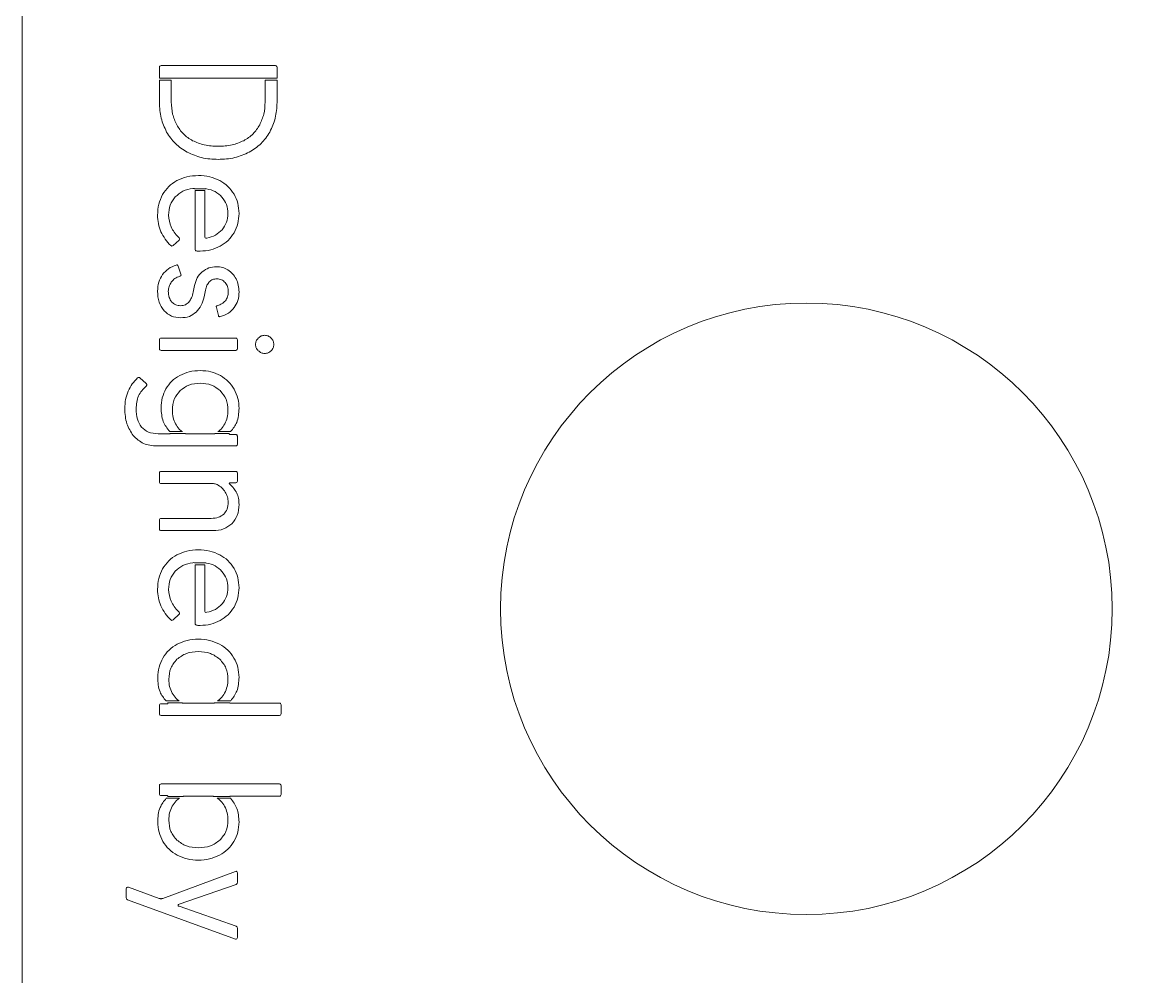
# Model space of a CAD drawing. Header units: millimetres. Extents: x 102.7 to 194.7, y 56.5 to 153.8.
# Drawn here: x 102.7 to 130.95, y 105.78 to 130.13 of the extents above; entities that cross this region are included whole.
import ezdxf

# ---------------------------------------------------------------- set-up
doc = ezdxf.new("R2010")
doc.units = ezdxf.units.MM
doc.header["$MEASUREMENT"] = 0
doc.layers.add('Engravings', color=7, linetype='Continuous', lineweight=0)
doc.layers.add('Outlines', color=7, linetype='Continuous', lineweight=0)

# ---------------------------------------------------------------- blocks, each defined once
blk = doc.blocks.new('Block_8')
at = {"layer": 'Engravings', "color": 18, "lineweight": 0, "true_color": 0x000000}
for points, knots in [([(106.522, 128.708), (106.522, 128.708), (108.87, 128.708), (108.87, 128.708), (108.87, 128.708), (109.196, 128.708), (109.196, 128.708), (109.196, 128.708), (109.196, 128.982), (109.196, 128.982), (109.194, 128.995), (109.192, 129.007), (109.185, 129.014), (109.178, 129.021), (109.165, 129.023), (109.153, 129.025), (109.153, 129.025), (106.239, 129.025), (106.239, 129.025), (106.226, 129.023), (106.214, 129.021), (106.207, 129.014), (106.199, 129.007), (106.198, 128.995), (106.196, 128.982), (106.196, 128.982), (106.196, 128.708), (106.196, 128.708), (106.196, 128.708), (106.522, 128.708), (106.522, 128.708)], [0, 0, 0, 0, 1, 1, 1, 2, 2, 2, 3, 3, 3, 4, 4, 4, 5, 5, 5, 6, 6, 6, 7, 7, 7, 8, 8, 8, 9, 9, 9, 10, 10, 10, 10]), ([(108.892, 128.658), (108.892, 128.658), (108.892, 128.099), (108.892, 128.099), (108.887, 127.994), (108.882, 127.888), (108.857, 127.787), (108.834, 127.693), (108.794, 127.602), (108.754, 127.512), (108.703, 127.431), (108.651, 127.35), (108.584, 127.283), (108.516, 127.215), (108.431, 127.163), (108.347, 127.111), (108.249, 127.07), (108.151, 127.028), (108.049, 127.004), (107.935, 126.977), (107.815, 126.972), (107.696, 126.968), (107.576, 126.972), (107.457, 126.977), (107.342, 127.004), (107.24, 127.028), (107.142, 127.07), (107.044, 127.111), (106.96, 127.163), (106.876, 127.215), (106.808, 127.283), (106.741, 127.35), (106.689, 127.431), (106.637, 127.512), (106.597, 127.602), (106.557, 127.693), (106.534, 127.787), (106.51, 127.888), (106.505, 127.994), (106.5, 128.099), (106.5, 128.099), (106.5, 128.658), (106.5, 128.658), (106.5, 128.658), (106.196, 128.658), (106.196, 128.658), (106.196, 128.658), (106.196, 128.086), (106.196, 128.086), (106.202, 127.951), (106.209, 127.815), (106.242, 127.686), (106.273, 127.564), (106.326, 127.448), (106.38, 127.332), (106.448, 127.228), (106.517, 127.124), (106.603, 127.038), (106.691, 126.952), (106.798, 126.885), (106.905, 126.818), (107.026, 126.764), (107.147, 126.71), (107.273, 126.68), (107.41, 126.646), (107.553, 126.64), (107.696, 126.633), (107.839, 126.64), (107.982, 126.646), (108.118, 126.68), (108.245, 126.71), (108.366, 126.764), (108.487, 126.818), (108.593, 126.885), (108.7, 126.952), (108.788, 127.038), (108.875, 127.124), (108.943, 127.228), (109.011, 127.332), (109.065, 127.448), (109.119, 127.564), (109.15, 127.686), (109.182, 127.815), (109.189, 127.951), (109.196, 128.086), (109.196, 128.086), (109.196, 128.658), (109.196, 128.658), (109.196, 128.658), (108.892, 128.658), (108.892, 128.658)], [0, 0, 0, 0, 1, 1, 1, 2, 2, 2, 3, 3, 3, 4, 4, 4, 5, 5, 5, 6, 6, 6, 7, 7, 7, 8, 8, 8, 9, 9, 9, 10, 10, 10, 11, 11, 11, 12, 12, 12, 13, 13, 13, 14, 14, 14, 15, 15, 15, 16, 16, 16, 17, 17, 17, 18, 18, 18, 19, 19, 19, 20, 20, 20, 21, 21, 21, 22, 22, 22, 23, 23, 23, 24, 24, 24, 25, 25, 25, 26, 26, 26, 27, 27, 27, 28, 28, 28, 29, 29, 29, 30, 30, 30, 30])]:
    blk.add_open_spline(points, degree=3, knots=knots, dxfattribs=at)
blk = doc.blocks.new('Block_9')
at = {"layer": 'Engravings', "color": 18, "lineweight": 0, "true_color": 0x000000}
for points, knots in [([(106.458, 119.688), (106.458, 119.688), (106.782, 119.688), (106.782, 119.688), (106.755, 119.709), (106.726, 119.729), (106.703, 119.754), (106.665, 119.794), (106.636, 119.841), (106.607, 119.888), (106.583, 119.941), (106.56, 119.994), (106.546, 120.05), (106.532, 120.109), (106.529, 120.172), (106.526, 120.235), (106.533, 120.332), (106.54, 120.429), (106.575, 120.514), (106.608, 120.594), (106.665, 120.664), (106.723, 120.734), (106.796, 120.79), (106.868, 120.845), (106.95, 120.877), (107.039, 120.912), (107.138, 120.918), (107.237, 120.925), (107.335, 120.918), (107.434, 120.911), (107.521, 120.877), (107.603, 120.845), (107.675, 120.79), (107.747, 120.734), (107.805, 120.664), (107.862, 120.594), (107.895, 120.514), (107.93, 120.429), (107.937, 120.332), (107.944, 120.235), (107.942, 120.172), (107.939, 120.109), (107.924, 120.05), (107.91, 119.994), (107.887, 119.941), (107.863, 119.888), (107.834, 119.841), (107.805, 119.794), (107.768, 119.754), (107.744, 119.729), (107.716, 119.709), (107.688, 119.688), (107.688, 119.688), (108.012, 119.688), (108.012, 119.688), (108.073, 119.764), (108.132, 119.84), (108.167, 119.925), (108.212, 120.033), (108.219, 120.155), (108.227, 120.278), (108.222, 120.365), (108.218, 120.452), (108.196, 120.535), (108.175, 120.616), (108.139, 120.692), (108.103, 120.768), (108.057, 120.838), (108.011, 120.908), (107.953, 120.966), (107.895, 121.025), (107.824, 121.071), (107.754, 121.118), (107.674, 121.155), (107.595, 121.193), (107.512, 121.214), (107.424, 121.237), (107.33, 121.242), (107.237, 121.246), (107.143, 121.242), (107.049, 121.238), (106.959, 121.215), (106.875, 121.195), (106.795, 121.158), (106.714, 121.122), (106.643, 121.077), (106.572, 121.032), (106.513, 120.974), (106.455, 120.917), (106.409, 120.848), (106.363, 120.779), (106.327, 120.704), (106.29, 120.628), (106.27, 120.549), (106.248, 120.467), (106.244, 120.381), (106.239, 120.295), (106.246, 120.176), (106.254, 120.056), (106.295, 119.95), (106.332, 119.856), (106.395, 119.772), (106.458, 119.688)], [0, 0, 0, 0, 1, 1, 1, 2, 2, 2, 3, 3, 3, 4, 4, 4, 5, 5, 5, 6, 6, 6, 7, 7, 7, 8, 8, 8, 9, 9, 9, 10, 10, 10, 11, 11, 11, 12, 12, 12, 13, 13, 13, 14, 14, 14, 15, 15, 15, 16, 16, 16, 17, 17, 17, 18, 18, 18, 19, 19, 19, 20, 20, 20, 21, 21, 21, 22, 22, 22, 23, 23, 23, 24, 24, 24, 25, 25, 25, 26, 26, 26, 27, 27, 27, 28, 28, 28, 29, 29, 29, 30, 30, 30, 31, 31, 31, 32, 32, 32, 33, 33, 33, 34, 34, 34, 34]), ([(108.171, 119.605), (108.167, 119.609), (108.163, 119.612), (108.158, 119.615), (108.153, 119.617), (108.147, 119.617), (108.142, 119.618), (108.142, 119.618), (108, 119.618), (108, 119.618), (107.994, 119.618), (107.988, 119.618), (107.983, 119.62), (107.98, 119.622), (107.977, 119.625), (107.974, 119.628), (107.974, 119.632), (107.975, 119.635), (107.975, 119.638), (107.975, 119.638), (107.615, 119.638), (107.615, 119.638), (107.613, 119.638), (107.612, 119.636), (107.61, 119.636), (107.596, 119.632), (107.582, 119.631), (107.567, 119.631), (107.567, 119.631), (106.903, 119.631), (106.903, 119.631), (106.889, 119.631), (106.875, 119.632), (106.862, 119.636), (106.861, 119.636), (106.859, 119.638), (106.857, 119.638), (106.857, 119.638), (106.471, 119.638), (106.471, 119.638), (106.471, 119.638), (106.471, 119.638), (106.471, 119.638), (106.467, 119.636), (106.462, 119.635), (106.457, 119.635), (106.457, 119.635), (106.162, 119.635), (106.162, 119.635), (106.075, 119.64), (105.989, 119.644), (105.915, 119.677), (105.85, 119.705), (105.795, 119.753), (105.739, 119.802), (105.699, 119.867), (105.658, 119.933), (105.635, 120.003), (105.607, 120.088), (105.603, 120.181), (105.6, 120.273), (105.61, 120.388), (105.619, 120.502), (105.664, 120.6), (105.707, 120.694), (105.782, 120.773), (105.857, 120.852), (105.862, 120.857), (105.867, 120.862), (105.87, 120.868), (105.872, 120.872), (105.873, 120.877), (105.874, 120.882), (105.873, 120.887), (105.872, 120.892), (105.87, 120.896), (105.867, 120.902), (105.862, 120.907), (105.857, 120.912), (105.857, 120.912), (105.699, 121.058), (105.699, 121.058), (105.689, 121.064), (105.68, 121.07), (105.671, 121.071), (105.66, 121.071), (105.649, 121.064), (105.639, 121.058), (105.591, 121.009), (105.543, 120.96), (105.504, 120.906), (105.464, 120.849), (105.432, 120.786), (105.401, 120.723), (105.375, 120.654), (105.35, 120.584), (105.335, 120.512), (105.319, 120.434), (105.316, 120.354), (105.313, 120.273), (105.32, 120.142), (105.326, 120.01), (105.367, 119.889), (105.403, 119.782), (105.466, 119.684), (105.529, 119.586), (105.611, 119.509), (105.693, 119.432), (105.789, 119.388), (105.893, 119.34), (106.015, 119.331), (106.136, 119.322), (106.136, 119.322), (108.142, 119.322), (108.142, 119.322), (108.154, 119.324), (108.167, 119.326), (108.174, 119.333), (108.181, 119.34), (108.183, 119.352), (108.184, 119.365), (108.184, 119.365), (108.184, 119.575), (108.184, 119.575), (108.184, 119.58), (108.183, 119.586), (108.181, 119.591), (108.179, 119.596), (108.175, 119.6), (108.171, 119.605)], [0, 0, 0, 0, 1, 1, 1, 2, 2, 2, 3, 3, 3, 4, 4, 4, 5, 5, 5, 6, 6, 6, 7, 7, 7, 8, 8, 8, 9, 9, 9, 10, 10, 10, 11, 11, 11, 12, 12, 12, 13, 13, 13, 14, 14, 14, 15, 15, 15, 16, 16, 16, 17, 17, 17, 18, 18, 18, 19, 19, 19, 20, 20, 20, 21, 21, 21, 22, 22, 22, 23, 23, 23, 24, 24, 24, 25, 25, 25, 26, 26, 26, 27, 27, 27, 28, 28, 28, 29, 29, 29, 30, 30, 30, 31, 31, 31, 32, 32, 32, 33, 33, 33, 34, 34, 34, 35, 35, 35, 36, 36, 36, 37, 37, 37, 38, 38, 38, 39, 39, 39, 40, 40, 40, 41, 41, 41, 42, 42, 42, 43, 43, 43, 43])]:
    blk.add_open_spline(points, degree=3, knots=knots, dxfattribs=at)
blk = doc.blocks.new('Block_10')
at = {"layer": 'Engravings', "color": 18, "lineweight": 0, "true_color": 0x000000}
for points, knots in [([(106.366, 112.821), (106.366, 112.821), (106.698, 112.821), (106.698, 112.821), (106.672, 112.84), (106.644, 112.858), (106.622, 112.881), (106.583, 112.921), (106.552, 112.969), (106.522, 113.018), (106.497, 113.072), (106.472, 113.126), (106.457, 113.183), (106.442, 113.243), (106.439, 113.306), (106.436, 113.369), (106.443, 113.469), (106.451, 113.568), (106.488, 113.656), (106.522, 113.738), (106.583, 113.81), (106.644, 113.881), (106.721, 113.938), (106.798, 113.995), (106.884, 114.028), (106.979, 114.063), (107.085, 114.07), (107.19, 114.076), (107.296, 114.07), (107.401, 114.063), (107.496, 114.028), (107.582, 113.995), (107.659, 113.938), (107.737, 113.881), (107.797, 113.81), (107.858, 113.738), (107.892, 113.656), (107.929, 113.568), (107.937, 113.469), (107.944, 113.369), (107.941, 113.306), (107.938, 113.243), (107.923, 113.183), (107.909, 113.126), (107.884, 113.072), (107.859, 113.018), (107.828, 112.969), (107.797, 112.921), (107.758, 112.881), (107.736, 112.858), (107.708, 112.84), (107.682, 112.821), (107.682, 112.821), (108.016, 112.821), (108.016, 112.821), (108.076, 112.901), (108.136, 112.981), (108.17, 113.071), (108.212, 113.178), (108.219, 113.297), (108.227, 113.416), (108.222, 113.505), (108.217, 113.594), (108.195, 113.678), (108.173, 113.759), (108.135, 113.836), (108.097, 113.913), (108.048, 113.984), (108, 114.055), (107.94, 114.113), (107.878, 114.172), (107.804, 114.219), (107.73, 114.265), (107.647, 114.302), (107.564, 114.34), (107.477, 114.361), (107.384, 114.384), (107.287, 114.389), (107.19, 114.393), (107.093, 114.389), (106.996, 114.384), (106.903, 114.361), (106.816, 114.34), (106.733, 114.302), (106.65, 114.265), (106.576, 114.219), (106.502, 114.172), (106.441, 114.113), (106.38, 114.055), (106.332, 113.984), (106.284, 113.913), (106.246, 113.836), (106.207, 113.759), (106.186, 113.678), (106.163, 113.594), (106.158, 113.505), (106.153, 113.416), (106.16, 113.289), (106.167, 113.161), (106.214, 113.05), (106.249, 112.967), (106.306, 112.893), (106.366, 112.821)], [0, 0, 0, 0, 1, 1, 1, 2, 2, 2, 3, 3, 3, 4, 4, 4, 5, 5, 5, 6, 6, 6, 7, 7, 7, 8, 8, 8, 9, 9, 9, 10, 10, 10, 11, 11, 11, 12, 12, 12, 13, 13, 13, 14, 14, 14, 15, 15, 15, 16, 16, 16, 17, 17, 17, 18, 18, 18, 19, 19, 19, 20, 20, 20, 21, 21, 21, 22, 22, 22, 23, 23, 23, 24, 24, 24, 25, 25, 25, 26, 26, 26, 27, 27, 27, 28, 28, 28, 29, 29, 29, 30, 30, 30, 31, 31, 31, 32, 32, 32, 33, 33, 33, 34, 34, 34, 34]), ([(109.288, 112.75), (109.281, 112.757), (109.268, 112.759), (109.256, 112.761), (109.256, 112.761), (108.013, 112.761), (108.013, 112.761), (108.007, 112.761), (108.001, 112.761), (107.996, 112.763), (107.993, 112.765), (107.99, 112.768), (107.988, 112.771), (107.988, 112.771), (107.609, 112.771), (107.609, 112.771), (107.603, 112.769), (107.598, 112.766), (107.593, 112.765), (107.582, 112.762), (107.57, 112.761), (107.559, 112.761), (107.559, 112.761), (106.822, 112.761), (106.822, 112.761), (106.81, 112.761), (106.798, 112.762), (106.787, 112.765), (106.782, 112.766), (106.777, 112.769), (106.772, 112.771), (106.772, 112.771), (106.406, 112.771), (106.406, 112.771), (106.407, 112.769), (106.409, 112.768), (106.41, 112.767), (106.411, 112.763), (106.412, 112.758), (106.412, 112.754), (106.41, 112.751), (106.408, 112.748), (106.405, 112.746), (106.401, 112.743), (106.395, 112.743), (106.389, 112.743), (106.389, 112.743), (106.239, 112.743), (106.239, 112.743), (106.226, 112.742), (106.214, 112.74), (106.207, 112.733), (106.199, 112.726), (106.198, 112.713), (106.196, 112.701), (106.196, 112.701), (106.196, 112.491), (106.196, 112.491), (106.198, 112.478), (106.199, 112.466), (106.207, 112.458), (106.214, 112.451), (106.226, 112.45), (106.239, 112.448), (106.239, 112.448), (109.256, 112.448), (109.256, 112.448), (109.268, 112.45), (109.281, 112.451), (109.288, 112.458), (109.295, 112.466), (109.297, 112.478), (109.299, 112.491), (109.299, 112.491), (109.299, 112.718), (109.299, 112.718), (109.297, 112.73), (109.295, 112.743), (109.288, 112.75)], [0, 0, 0, 0, 1, 1, 1, 2, 2, 2, 3, 3, 3, 4, 4, 4, 5, 5, 5, 6, 6, 6, 7, 7, 7, 8, 8, 8, 9, 9, 9, 10, 10, 10, 11, 11, 11, 12, 12, 12, 13, 13, 13, 14, 14, 14, 15, 15, 15, 16, 16, 16, 17, 17, 17, 18, 18, 18, 19, 19, 19, 20, 20, 20, 21, 21, 21, 22, 22, 22, 23, 23, 23, 24, 24, 24, 25, 25, 25, 26, 26, 26, 26])]:
    blk.add_open_spline(points, degree=3, knots=knots, dxfattribs=at)
blk = doc.blocks.new('Block_11')
at = {"layer": 'Engravings', "color": 18, "lineweight": 0, "true_color": 0x000000}
for points, knots in [([(109.288, 110.688), (109.281, 110.696), (109.268, 110.697), (109.256, 110.699), (109.256, 110.699), (106.239, 110.699), (106.239, 110.699), (106.226, 110.697), (106.214, 110.696), (106.207, 110.688), (106.199, 110.681), (106.198, 110.669), (106.196, 110.656), (106.196, 110.656), (106.196, 110.446), (106.196, 110.446), (106.198, 110.434), (106.199, 110.421), (106.207, 110.414), (106.214, 110.407), (106.226, 110.405), (106.239, 110.403), (106.239, 110.403), (106.389, 110.403), (106.389, 110.403), (106.395, 110.404), (106.401, 110.404), (106.405, 110.401), (106.408, 110.399), (106.41, 110.396), (106.412, 110.393), (106.412, 110.39), (106.411, 110.387), (106.41, 110.384), (106.41, 110.384), (106.8, 110.384), (106.8, 110.384), (106.807, 110.385), (106.814, 110.386), (106.822, 110.386), (106.822, 110.386), (107.559, 110.386), (107.559, 110.386), (107.566, 110.386), (107.573, 110.385), (107.58, 110.384), (107.58, 110.384), (107.996, 110.384), (107.996, 110.384), (108.001, 110.386), (108.007, 110.386), (108.013, 110.386), (108.013, 110.386), (109.256, 110.386), (109.256, 110.386), (109.268, 110.388), (109.281, 110.39), (109.288, 110.397), (109.295, 110.404), (109.297, 110.417), (109.299, 110.429), (109.299, 110.429), (109.299, 110.656), (109.299, 110.656), (109.297, 110.669), (109.295, 110.681), (109.288, 110.688)], [0, 0, 0, 0, 1, 1, 1, 2, 2, 2, 3, 3, 3, 4, 4, 4, 5, 5, 5, 6, 6, 6, 7, 7, 7, 8, 8, 8, 9, 9, 9, 10, 10, 10, 11, 11, 11, 12, 12, 12, 13, 13, 13, 14, 14, 14, 15, 15, 15, 16, 16, 16, 17, 17, 17, 18, 18, 18, 19, 19, 19, 20, 20, 20, 21, 21, 21, 22, 22, 22, 22]), ([(108.01, 110.334), (108.01, 110.334), (107.672, 110.334), (107.672, 110.334), (107.702, 110.312), (107.733, 110.292), (107.758, 110.266), (107.797, 110.226), (107.828, 110.178), (107.859, 110.129), (107.884, 110.075), (107.909, 110.021), (107.923, 109.964), (107.938, 109.904), (107.941, 109.841), (107.944, 109.778), (107.937, 109.678), (107.929, 109.579), (107.892, 109.491), (107.858, 109.409), (107.797, 109.337), (107.737, 109.266), (107.659, 109.209), (107.582, 109.152), (107.496, 109.119), (107.401, 109.084), (107.296, 109.077), (107.19, 109.071), (107.085, 109.077), (106.979, 109.084), (106.884, 109.119), (106.798, 109.152), (106.721, 109.209), (106.644, 109.266), (106.583, 109.337), (106.522, 109.409), (106.488, 109.491), (106.451, 109.579), (106.443, 109.678), (106.436, 109.778), (106.439, 109.841), (106.442, 109.904), (106.457, 109.964), (106.472, 110.021), (106.497, 110.075), (106.522, 110.129), (106.552, 110.178), (106.583, 110.226), (106.622, 110.266), (106.647, 110.292), (106.678, 110.312), (106.708, 110.334), (106.708, 110.334), (106.372, 110.334), (106.372, 110.334), (106.31, 110.259), (106.25, 110.183), (106.214, 110.097), (106.167, 109.986), (106.16, 109.858), (106.153, 109.731), (106.158, 109.642), (106.163, 109.553), (106.186, 109.469), (106.207, 109.388), (106.246, 109.311), (106.284, 109.233), (106.332, 109.163), (106.38, 109.092), (106.441, 109.034), (106.502, 108.975), (106.576, 108.928), (106.65, 108.882), (106.733, 108.845), (106.816, 108.807), (106.903, 108.786), (106.996, 108.763), (107.093, 108.758), (107.19, 108.753), (107.287, 108.758), (107.384, 108.763), (107.477, 108.786), (107.564, 108.807), (107.647, 108.845), (107.73, 108.882), (107.804, 108.928), (107.878, 108.975), (107.94, 109.034), (108, 109.092), (108.048, 109.163), (108.097, 109.233), (108.135, 109.311), (108.173, 109.388), (108.195, 109.469), (108.217, 109.553), (108.222, 109.642), (108.227, 109.731), (108.219, 109.85), (108.212, 109.969), (108.17, 110.076), (108.135, 110.168), (108.073, 110.251), (108.01, 110.334)], [0, 0, 0, 0, 1, 1, 1, 2, 2, 2, 3, 3, 3, 4, 4, 4, 5, 5, 5, 6, 6, 6, 7, 7, 7, 8, 8, 8, 9, 9, 9, 10, 10, 10, 11, 11, 11, 12, 12, 12, 13, 13, 13, 14, 14, 14, 15, 15, 15, 16, 16, 16, 17, 17, 17, 18, 18, 18, 19, 19, 19, 20, 20, 20, 21, 21, 21, 22, 22, 22, 23, 23, 23, 24, 24, 24, 25, 25, 25, 26, 26, 26, 27, 27, 27, 28, 28, 28, 29, 29, 29, 30, 30, 30, 31, 31, 31, 32, 32, 32, 33, 33, 33, 34, 34, 34, 34])]:
    blk.add_open_spline(points, degree=3, knots=knots, dxfattribs=at)

msp = doc.modelspace()

# ---------------------------------------------------------------- linework, layer by layer
at = {"layer": 'Engravings', "color": 18, "lineweight": 0, "true_color": 0x000000}
for points, knots in [([(108.195, 125.514), (108.174, 125.595), (108.136, 125.672), (108.099, 125.748), (108.051, 125.818), (108.003, 125.888), (107.943, 125.946), (107.882, 126.004), (107.808, 126.05), (107.734, 126.096), (107.651, 126.133), (107.568, 126.169), (107.48, 126.19), (107.387, 126.213), (107.288, 126.218), (107.19, 126.222), (107.092, 126.217), (106.993, 126.213), (106.899, 126.19), (106.811, 126.168), (106.728, 126.131), (106.644, 126.093), (106.569, 126.047), (106.495, 126), (106.433, 125.94), (106.373, 125.88), (106.325, 125.808), (106.277, 125.736), (106.24, 125.655), (106.202, 125.574), (106.181, 125.49), (106.158, 125.4), (106.153, 125.305), (106.149, 125.211), (106.152, 125.138), (106.156, 125.064), (106.171, 124.994), (106.185, 124.924), (106.211, 124.856), (106.236, 124.788), (106.269, 124.724), (106.302, 124.659), (106.343, 124.6), (106.385, 124.541), (106.436, 124.488), (106.487, 124.435), (106.497, 124.427), (106.507, 124.42), (106.516, 124.42), (106.525, 124.42), (106.534, 124.428), (106.543, 124.435), (106.543, 124.435), (106.697, 124.576), (106.697, 124.576), (106.703, 124.587), (106.708, 124.598), (106.708, 124.607), (106.708, 124.622), (106.694, 124.636), (106.68, 124.649), (106.608, 124.731), (106.535, 124.814), (106.494, 124.91), (106.454, 125.002), (106.443, 125.106), (106.432, 125.211), (106.437, 125.3), (106.443, 125.388), (106.473, 125.468), (106.501, 125.543), (106.55, 125.609), (106.599, 125.676), (106.661, 125.73), (106.723, 125.785), (106.795, 125.821), (106.872, 125.859), (106.96, 125.876), (107.049, 125.892), (107.065, 125.894), (107.081, 125.896), (107.09, 125.889), (107.091, 125.888), (107.091, 125.887), (107.092, 125.886), (107.092, 125.886), (107.375, 125.886), (107.375, 125.886), (107.377, 125.886), (107.377, 125.887), (107.379, 125.888), (107.379, 125.888), (107.4, 125.883), (107.4, 125.883), (107.476, 125.865), (107.552, 125.847), (107.618, 125.811), (107.682, 125.776), (107.737, 125.724), (107.792, 125.671), (107.837, 125.61), (107.881, 125.548), (107.906, 125.48), (107.932, 125.41), (107.938, 125.331), (107.944, 125.253), (107.939, 125.176), (107.933, 125.098), (107.907, 125.028), (107.883, 124.961), (107.84, 124.9), (107.796, 124.84), (107.742, 124.789), (107.688, 124.737), (107.625, 124.702), (107.558, 124.665), (107.481, 124.647), (107.404, 124.628), (107.389, 124.626), (107.374, 124.624), (107.366, 124.631), (107.357, 124.637), (107.355, 124.652), (107.353, 124.666), (107.353, 124.666), (107.353, 125.836), (107.353, 125.836), (107.353, 125.836), (107.104, 125.836), (107.104, 125.836), (107.104, 125.836), (107.104, 124.341), (107.104, 124.341), (107.106, 124.33), (107.107, 124.32), (107.113, 124.313), (107.119, 124.306), (107.129, 124.302), (107.139, 124.298), (107.153, 124.297), (107.166, 124.295), (107.18, 124.295), (107.199, 124.294), (107.218, 124.294), (107.237, 124.293), (107.328, 124.298), (107.419, 124.303), (107.506, 124.325), (107.588, 124.345), (107.667, 124.382), (107.745, 124.418), (107.816, 124.463), (107.887, 124.509), (107.946, 124.566), (108.005, 124.624), (108.052, 124.693), (108.099, 124.763), (108.136, 124.839), (108.174, 124.915), (108.195, 124.996), (108.217, 125.079), (108.222, 125.166), (108.227, 125.253), (108.222, 125.342), (108.217, 125.43), (108.195, 125.514)], [0, 0, 0, 0, 1, 1, 1, 2, 2, 2, 3, 3, 3, 4, 4, 4, 5, 5, 5, 6, 6, 6, 7, 7, 7, 8, 8, 8, 9, 9, 9, 10, 10, 10, 11, 11, 11, 12, 12, 12, 13, 13, 13, 14, 14, 14, 15, 15, 15, 16, 16, 16, 17, 17, 17, 18, 18, 18, 19, 19, 19, 20, 20, 20, 21, 21, 21, 22, 22, 22, 23, 23, 23, 24, 24, 24, 25, 25, 25, 26, 26, 26, 27, 27, 27, 28, 28, 28, 29, 29, 29, 30, 30, 30, 31, 31, 31, 32, 32, 32, 33, 33, 33, 34, 34, 34, 35, 35, 35, 36, 36, 36, 37, 37, 37, 38, 38, 38, 39, 39, 39, 40, 40, 40, 41, 41, 41, 42, 42, 42, 43, 43, 43, 44, 44, 44, 45, 45, 45, 46, 46, 46, 47, 47, 47, 48, 48, 48, 49, 49, 49, 50, 50, 50, 51, 51, 51, 52, 52, 52, 53, 53, 53, 54, 54, 54, 55, 55, 55, 55]), ([(107.336, 123.128), (107.336, 123.128), (107.37, 123.295), (107.37, 123.295), (107.38, 123.339), (107.39, 123.383), (107.41, 123.422), (107.425, 123.455), (107.447, 123.484), (107.469, 123.513), (107.495, 123.535), (107.522, 123.556), (107.552, 123.568), (107.587, 123.582), (107.626, 123.584), (107.666, 123.586), (107.705, 123.583), (107.745, 123.579), (107.779, 123.563), (107.814, 123.548), (107.843, 123.521), (107.872, 123.494), (107.895, 123.46), (107.919, 123.425), (107.933, 123.388), (107.948, 123.345), (107.95, 123.299), (107.953, 123.252), (107.951, 123.209), (107.948, 123.166), (107.935, 123.127), (107.923, 123.092), (107.901, 123.059), (107.88, 123.027), (107.853, 123), (107.825, 122.973), (107.793, 122.953), (107.759, 122.931), (107.719, 122.918), (107.679, 122.905), (107.669, 122.902), (107.659, 122.899), (107.653, 122.892), (107.648, 122.887), (107.646, 122.879), (107.644, 122.871), (107.644, 122.871), (107.649, 122.853), (107.649, 122.853), (107.649, 122.853), (107.7, 122.652), (107.7, 122.652), (107.704, 122.642), (107.709, 122.632), (107.716, 122.626), (107.722, 122.622), (107.73, 122.62), (107.739, 122.618), (107.739, 122.618), (107.756, 122.622), (107.756, 122.622), (107.826, 122.647), (107.897, 122.671), (107.957, 122.712), (108.012, 122.749), (108.059, 122.8), (108.105, 122.851), (108.141, 122.911), (108.176, 122.97), (108.197, 123.034), (108.219, 123.103), (108.223, 123.178), (108.227, 123.252), (108.224, 123.311), (108.222, 123.37), (108.208, 123.427), (108.196, 123.481), (108.174, 123.533), (108.152, 123.584), (108.125, 123.63), (108.098, 123.677), (108.063, 123.715), (108.029, 123.753), (107.986, 123.783), (107.944, 123.813), (107.899, 123.837), (107.853, 123.861), (107.805, 123.875), (107.756, 123.888), (107.705, 123.892), (107.653, 123.895), (107.585, 123.89), (107.516, 123.885), (107.454, 123.863), (107.394, 123.841), (107.34, 123.804), (107.287, 123.766), (107.24, 123.719), (107.194, 123.671), (107.162, 123.615), (107.128, 123.556), (107.11, 123.488), (107.092, 123.419), (107.092, 123.419), (107.057, 123.248), (107.057, 123.248), (107.046, 123.198), (107.036, 123.148), (107.015, 123.103), (106.998, 123.064), (106.974, 123.028), (106.95, 122.993), (106.921, 122.966), (106.892, 122.939), (106.858, 122.924), (106.821, 122.907), (106.778, 122.904), (106.736, 122.901), (106.692, 122.904), (106.649, 122.908), (106.611, 122.924), (106.574, 122.94), (106.543, 122.967), (106.511, 122.995), (106.485, 123.032), (106.46, 123.07), (106.445, 123.111), (106.427, 123.16), (106.425, 123.215), (106.423, 123.269), (106.426, 123.31), (106.43, 123.352), (106.442, 123.39), (106.455, 123.43), (106.478, 123.466), (106.5, 123.503), (106.529, 123.536), (106.557, 123.57), (106.592, 123.594), (106.628, 123.62), (106.671, 123.635), (106.714, 123.651), (106.724, 123.655), (106.734, 123.659), (106.74, 123.667), (106.745, 123.673), (106.747, 123.681), (106.749, 123.689), (106.749, 123.689), (106.744, 123.706), (106.744, 123.706), (106.744, 123.706), (106.672, 123.912), (106.672, 123.912), (106.668, 123.921), (106.665, 123.93), (106.659, 123.935), (106.653, 123.939), (106.645, 123.941), (106.637, 123.942), (106.637, 123.942), (106.62, 123.938), (106.62, 123.938), (106.552, 123.911), (106.485, 123.884), (106.427, 123.843), (106.371, 123.803), (106.324, 123.749), (106.277, 123.696), (106.24, 123.633), (106.202, 123.57), (106.181, 123.502), (106.157, 123.428), (106.153, 123.349), (106.149, 123.269), (106.154, 123.173), (106.158, 123.076), (106.19, 122.989), (106.218, 122.913), (106.266, 122.843), (106.314, 122.774), (106.373, 122.721), (106.432, 122.668), (106.502, 122.638), (106.573, 122.606), (106.654, 122.599), (106.736, 122.592), (106.813, 122.597), (106.891, 122.602), (106.96, 122.629), (107.024, 122.654), (107.08, 122.697), (107.137, 122.74), (107.183, 122.794), (107.23, 122.849), (107.262, 122.911), (107.298, 122.978), (107.317, 123.053), (107.336, 123.128)], [0, 0, 0, 0, 1, 1, 1, 2, 2, 2, 3, 3, 3, 4, 4, 4, 5, 5, 5, 6, 6, 6, 7, 7, 7, 8, 8, 8, 9, 9, 9, 10, 10, 10, 11, 11, 11, 12, 12, 12, 13, 13, 13, 14, 14, 14, 15, 15, 15, 16, 16, 16, 17, 17, 17, 18, 18, 18, 19, 19, 19, 20, 20, 20, 21, 21, 21, 22, 22, 22, 23, 23, 23, 24, 24, 24, 25, 25, 25, 26, 26, 26, 27, 27, 27, 28, 28, 28, 29, 29, 29, 30, 30, 30, 31, 31, 31, 32, 32, 32, 33, 33, 33, 34, 34, 34, 35, 35, 35, 36, 36, 36, 37, 37, 37, 38, 38, 38, 39, 39, 39, 40, 40, 40, 41, 41, 41, 42, 42, 42, 43, 43, 43, 44, 44, 44, 45, 45, 45, 46, 46, 46, 47, 47, 47, 48, 48, 48, 49, 49, 49, 50, 50, 50, 51, 51, 51, 52, 52, 52, 53, 53, 53, 54, 54, 54, 55, 55, 55, 56, 56, 56, 57, 57, 57, 58, 58, 58, 59, 59, 59, 60, 60, 60, 61, 61, 61, 62, 62, 62, 63, 63, 63, 64, 64, 64, 65, 65, 65, 66, 66, 66, 66]), ([(108.184, 121.803), (108.184, 121.803), (108.184, 122.031), (108.184, 122.031), (108.183, 122.043), (108.181, 122.056), (108.174, 122.063), (108.167, 122.07), (108.154, 122.072), (108.142, 122.073), (108.142, 122.073), (106.239, 122.073), (106.239, 122.073), (106.226, 122.072), (106.214, 122.07), (106.207, 122.063), (106.199, 122.056), (106.198, 122.043), (106.196, 122.031), (106.196, 122.031), (106.196, 121.803), (106.196, 121.803), (106.198, 121.791), (106.199, 121.778), (106.207, 121.771), (106.214, 121.764), (106.226, 121.762), (106.239, 121.761), (106.239, 121.761), (108.142, 121.761), (108.142, 121.761), (108.154, 121.762), (108.167, 121.764), (108.174, 121.771), (108.181, 121.778), (108.183, 121.791), (108.184, 121.803)], [0, 0, 0, 0, 1, 1, 1, 2, 2, 2, 3, 3, 3, 4, 4, 4, 5, 5, 5, 6, 6, 6, 7, 7, 7, 8, 8, 8, 9, 9, 9, 10, 10, 10, 11, 11, 11, 12, 12, 12, 12]), ([(109.114, 121.911), (109.111, 121.941), (109.108, 121.972), (109.097, 121.999), (109.086, 122.027), (109.066, 122.051), (109.046, 122.076), (109.022, 122.096), (108.998, 122.117), (108.971, 122.129), (108.944, 122.14), (108.913, 122.143), (108.883, 122.146), (108.852, 122.143), (108.822, 122.14), (108.795, 122.129), (108.767, 122.117), (108.742, 122.096), (108.718, 122.076), (108.697, 122.051), (108.677, 122.027), (108.665, 121.999), (108.653, 121.972), (108.65, 121.941), (108.647, 121.911), (108.65, 121.881), (108.654, 121.852), (108.665, 121.826), (108.677, 121.799), (108.697, 121.775), (108.718, 121.752), (108.742, 121.732), (108.767, 121.712), (108.795, 121.701), (108.822, 121.689), (108.852, 121.686), (108.883, 121.683), (108.913, 121.686), (108.944, 121.689), (108.971, 121.701), (108.998, 121.712), (109.022, 121.732), (109.046, 121.752), (109.066, 121.775), (109.086, 121.799), (109.097, 121.826), (109.108, 121.852), (109.111, 121.881), (109.114, 121.911)], [0, 0, 0, 0, 1, 1, 1, 2, 2, 2, 3, 3, 3, 4, 4, 4, 5, 5, 5, 6, 6, 6, 7, 7, 7, 8, 8, 8, 9, 9, 9, 10, 10, 10, 11, 11, 11, 12, 12, 12, 13, 13, 13, 14, 14, 14, 15, 15, 15, 16, 16, 16, 16]), ([(107.949, 117.891), (107.946, 117.829), (107.943, 117.768), (107.921, 117.713), (107.903, 117.666), (107.871, 117.624), (107.839, 117.582), (107.796, 117.551), (107.753, 117.52), (107.705, 117.502), (107.648, 117.48), (107.584, 117.478), (107.52, 117.475), (107.52, 117.475), (106.239, 117.475), (106.239, 117.475), (106.226, 117.473), (106.214, 117.471), (106.207, 117.464), (106.199, 117.457), (106.198, 117.445), (106.196, 117.432), (106.196, 117.432), (106.196, 117.205), (106.196, 117.205), (106.198, 117.192), (106.199, 117.18), (106.207, 117.173), (106.214, 117.166), (106.226, 117.164), (106.239, 117.162), (106.239, 117.162), (107.572, 117.162), (107.572, 117.162), (107.662, 117.168), (107.752, 117.175), (107.833, 117.206), (107.908, 117.235), (107.976, 117.287), (108.043, 117.338), (108.097, 117.405), (108.15, 117.473), (108.181, 117.549), (108.216, 117.635), (108.222, 117.733), (108.227, 117.831), (108.225, 117.883), (108.223, 117.936), (108.212, 117.987), (108.202, 118.033), (108.185, 118.078), (108.167, 118.122), (108.144, 118.163), (108.121, 118.204), (108.093, 118.241), (108.063, 118.28), (108.027, 118.315), (107.992, 118.349), (107.987, 118.353), (107.982, 118.356), (107.98, 118.362), (107.978, 118.365), (107.979, 118.369), (107.979, 118.373), (107.981, 118.376), (107.983, 118.379), (107.986, 118.381), (107.99, 118.383), (107.995, 118.383), (108, 118.383), (108, 118.383), (108.142, 118.383), (108.142, 118.383), (108.154, 118.385), (108.167, 118.387), (108.174, 118.394), (108.181, 118.401), (108.183, 118.414), (108.184, 118.426), (108.184, 118.426), (108.184, 118.632), (108.184, 118.632), (108.183, 118.645), (108.181, 118.657), (108.174, 118.664), (108.167, 118.671), (108.154, 118.673), (108.142, 118.675), (108.142, 118.675), (106.239, 118.675), (106.239, 118.675), (106.226, 118.673), (106.214, 118.671), (106.207, 118.664), (106.199, 118.657), (106.198, 118.645), (106.196, 118.632), (106.196, 118.632), (106.196, 118.405), (106.196, 118.405), (106.198, 118.392), (106.199, 118.38), (106.207, 118.373), (106.214, 118.366), (106.226, 118.364), (106.239, 118.362), (106.239, 118.362), (107.576, 118.362), (107.576, 118.362), (107.591, 118.361), (107.607, 118.36), (107.622, 118.357), (107.637, 118.353), (107.651, 118.347), (107.666, 118.341), (107.708, 118.314), (107.751, 118.288), (107.787, 118.254), (107.82, 118.223), (107.848, 118.185), (107.876, 118.148), (107.897, 118.108), (107.918, 118.068), (107.93, 118.026), (107.943, 117.982), (107.946, 117.937), (107.949, 117.891)], [0, 0, 0, 0, 1, 1, 1, 2, 2, 2, 3, 3, 3, 4, 4, 4, 5, 5, 5, 6, 6, 6, 7, 7, 7, 8, 8, 8, 9, 9, 9, 10, 10, 10, 11, 11, 11, 12, 12, 12, 13, 13, 13, 14, 14, 14, 15, 15, 15, 16, 16, 16, 17, 17, 17, 18, 18, 18, 19, 19, 19, 20, 20, 20, 21, 21, 21, 22, 22, 22, 23, 23, 23, 24, 24, 24, 25, 25, 25, 26, 26, 26, 27, 27, 27, 28, 28, 28, 29, 29, 29, 30, 30, 30, 31, 31, 31, 32, 32, 32, 33, 33, 33, 34, 34, 34, 35, 35, 35, 36, 36, 36, 37, 37, 37, 38, 38, 38, 39, 39, 39, 40, 40, 40, 41, 41, 41, 42, 42, 42, 42]), ([(108.195, 115.966), (108.174, 116.047), (108.136, 116.123), (108.099, 116.2), (108.051, 116.27), (108.003, 116.34), (107.943, 116.397), (107.882, 116.456), (107.808, 116.501), (107.734, 116.547), (107.651, 116.584), (107.568, 116.621), (107.48, 116.642), (107.387, 116.665), (107.288, 116.669), (107.19, 116.673), (107.092, 116.669), (106.993, 116.664), (106.899, 116.641), (106.811, 116.62), (106.728, 116.582), (106.644, 116.545), (106.569, 116.498), (106.495, 116.451), (106.433, 116.391), (106.373, 116.332), (106.325, 116.259), (106.277, 116.187), (106.24, 116.106), (106.202, 116.026), (106.181, 115.941), (106.158, 115.851), (106.153, 115.757), (106.149, 115.662), (106.152, 115.589), (106.156, 115.516), (106.171, 115.445), (106.185, 115.375), (106.211, 115.308), (106.236, 115.24), (106.269, 115.175), (106.302, 115.11), (106.343, 115.052), (106.385, 114.992), (106.436, 114.939), (106.487, 114.886), (106.497, 114.879), (106.507, 114.871), (106.516, 114.871), (106.525, 114.872), (106.534, 114.879), (106.543, 114.886), (106.543, 114.886), (106.697, 115.028), (106.697, 115.028), (106.703, 115.038), (106.708, 115.049), (106.708, 115.059), (106.708, 115.074), (106.694, 115.087), (106.68, 115.101), (106.608, 115.183), (106.535, 115.265), (106.494, 115.361), (106.454, 115.453), (106.443, 115.558), (106.432, 115.662), (106.437, 115.751), (106.443, 115.84), (106.473, 115.92), (106.501, 115.994), (106.55, 116.061), (106.599, 116.127), (106.661, 116.182), (106.723, 116.237), (106.795, 116.272), (106.872, 116.311), (106.96, 116.327), (107.049, 116.343), (107.065, 116.346), (107.081, 116.348), (107.09, 116.34), (107.091, 116.34), (107.091, 116.338), (107.092, 116.337), (107.092, 116.337), (107.374, 116.337), (107.374, 116.337), (107.376, 116.337), (107.377, 116.339), (107.379, 116.339), (107.379, 116.339), (107.4, 116.335), (107.4, 116.335), (107.476, 116.317), (107.552, 116.299), (107.618, 116.263), (107.682, 116.227), (107.737, 116.175), (107.792, 116.123), (107.837, 116.061), (107.881, 116), (107.906, 115.932), (107.932, 115.861), (107.938, 115.783), (107.944, 115.705), (107.939, 115.627), (107.933, 115.55), (107.907, 115.479), (107.883, 115.412), (107.84, 115.352), (107.796, 115.291), (107.742, 115.24), (107.688, 115.189), (107.625, 115.154), (107.558, 115.117), (107.481, 115.098), (107.404, 115.079), (107.389, 115.077), (107.374, 115.076), (107.366, 115.082), (107.357, 115.089), (107.355, 115.103), (107.353, 115.118), (107.353, 115.118), (107.353, 116.287), (107.353, 116.287), (107.353, 116.287), (107.104, 116.287), (107.104, 116.287), (107.104, 116.287), (107.104, 114.792), (107.104, 114.792), (107.106, 114.782), (107.107, 114.771), (107.113, 114.764), (107.119, 114.757), (107.129, 114.753), (107.139, 114.749), (107.153, 114.748), (107.166, 114.747), (107.18, 114.746), (107.199, 114.745), (107.218, 114.745), (107.237, 114.745), (107.328, 114.75), (107.419, 114.754), (107.506, 114.776), (107.588, 114.797), (107.667, 114.833), (107.745, 114.869), (107.816, 114.915), (107.887, 114.96), (107.946, 115.018), (108.005, 115.075), (108.052, 115.145), (108.099, 115.214), (108.136, 115.29), (108.174, 115.367), (108.195, 115.447), (108.217, 115.53), (108.222, 115.618), (108.227, 115.705), (108.222, 115.793), (108.217, 115.882), (108.195, 115.966)], [0, 0, 0, 0, 1, 1, 1, 2, 2, 2, 3, 3, 3, 4, 4, 4, 5, 5, 5, 6, 6, 6, 7, 7, 7, 8, 8, 8, 9, 9, 9, 10, 10, 10, 11, 11, 11, 12, 12, 12, 13, 13, 13, 14, 14, 14, 15, 15, 15, 16, 16, 16, 17, 17, 17, 18, 18, 18, 19, 19, 19, 20, 20, 20, 21, 21, 21, 22, 22, 22, 23, 23, 23, 24, 24, 24, 25, 25, 25, 26, 26, 26, 27, 27, 27, 28, 28, 28, 29, 29, 29, 30, 30, 30, 31, 31, 31, 32, 32, 32, 33, 33, 33, 34, 34, 34, 35, 35, 35, 36, 36, 36, 37, 37, 37, 38, 38, 38, 39, 39, 39, 40, 40, 40, 41, 41, 41, 42, 42, 42, 43, 43, 43, 44, 44, 44, 45, 45, 45, 46, 46, 46, 47, 47, 47, 48, 48, 48, 49, 49, 49, 50, 50, 50, 51, 51, 51, 52, 52, 52, 53, 53, 53, 54, 54, 54, 55, 55, 55, 55]), ([(108.15, 108.136), (108.16, 108.142), (108.17, 108.147), (108.176, 108.156), (108.182, 108.164), (108.183, 108.176), (108.184, 108.188), (108.184, 108.188), (108.184, 108.432), (108.184, 108.432), (108.183, 108.443), (108.182, 108.455), (108.176, 108.461), (108.17, 108.467), (108.16, 108.469), (108.15, 108.471), (108.15, 108.471), (108.133, 108.466), (108.133, 108.466), (108.133, 108.466), (106.282, 107.781), (106.282, 107.781), (106.275, 107.778), (106.269, 107.776), (106.262, 107.774), (106.255, 107.773), (106.247, 107.772), (106.239, 107.772), (106.23, 107.772), (106.221, 107.772), (106.212, 107.774), (106.205, 107.776), (106.198, 107.778), (106.192, 107.781), (106.192, 107.781), (105.407, 108.063), (105.407, 108.063), (105.391, 108.066), (105.375, 108.069), (105.365, 108.062), (105.357, 108.056), (105.354, 108.04), (105.352, 108.025), (105.352, 108.025), (105.352, 107.793), (105.352, 107.793), (105.353, 107.782), (105.354, 107.77), (105.36, 107.761), (105.366, 107.753), (105.376, 107.748), (105.386, 107.742), (105.386, 107.742), (108.137, 106.743), (108.137, 106.743), (108.151, 106.742), (108.165, 106.741), (108.173, 106.747), (108.181, 106.753), (108.183, 106.768), (108.184, 106.782), (108.184, 106.782), (108.184, 107.018), (108.184, 107.018), (108.183, 107.031), (108.182, 107.044), (108.176, 107.053), (108.17, 107.062), (108.16, 107.068), (108.15, 107.073), (108.15, 107.073), (106.697, 107.579), (106.697, 107.579), (106.69, 107.581), (106.682, 107.583), (106.678, 107.588), (106.674, 107.592), (106.673, 107.598), (106.672, 107.605), (106.673, 107.61), (106.675, 107.614), (106.678, 107.618), (106.683, 107.624), (106.69, 107.627), (106.697, 107.631), (106.697, 107.631), (108.15, 108.136), (108.15, 108.136)], [0, 0, 0, 0, 1, 1, 1, 2, 2, 2, 3, 3, 3, 4, 4, 4, 5, 5, 5, 6, 6, 6, 7, 7, 7, 8, 8, 8, 9, 9, 9, 10, 10, 10, 11, 11, 11, 12, 12, 12, 13, 13, 13, 14, 14, 14, 15, 15, 15, 16, 16, 16, 17, 17, 17, 18, 18, 18, 19, 19, 19, 20, 20, 20, 21, 21, 21, 22, 22, 22, 23, 23, 23, 24, 24, 24, 25, 25, 25, 26, 26, 26, 27, 27, 27, 28, 28, 28, 29, 29, 29, 29])]:
    msp.add_open_spline(points, degree=3, knots=knots, dxfattribs=at)
at = {"layer": 'Outlines', "color": 18, "lineweight": 0, "true_color": 0x000000}
msp.add_circle((122.696, 115.168), 7.8, dxfattribs=at)
msp.add_open_spline([(102.696, 61.456), (102.696, 58.694), (104.934, 56.456), (107.696, 56.456), (107.696, 56.456), (142.696, 56.456), (142.696, 56.456), (145.457, 56.456), (147.696, 58.694), (147.696, 61.456), (147.696, 61.456), (147.696, 148.8), (147.696, 148.8), (147.696, 151.561), (145.457, 153.8), (142.696, 153.8), (142.696, 153.8), (107.696, 153.8), (107.696, 153.8), (104.934, 153.8), (102.696, 151.561), (102.696, 148.8), (102.696, 148.8), (102.696, 61.456), (102.696, 61.456)], degree=3, knots=[0, 0, 0, 0, 1, 1, 1, 2, 2, 2, 3, 3, 3, 4, 4, 4, 5, 5, 5, 6, 6, 6, 7, 7, 7, 8, 8, 8, 8], dxfattribs=at)

# ---------------------------------------------------------------- block references
at = {"layer": 'Engravings'}
for name in ['Block_8', 'Block_9', 'Block_10', 'Block_11']:
    msp.add_blockref(name, (0, 0), dxfattribs=at)

doc.saveas('drawing.dxf')
